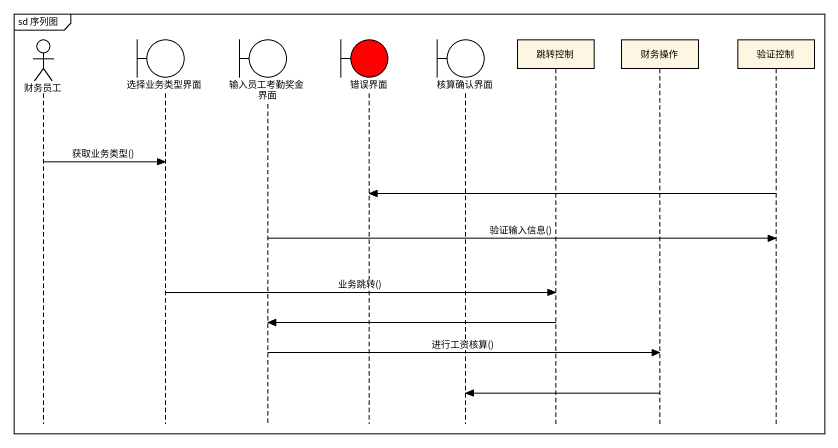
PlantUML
@startuml
mainframe sd 序列图
hide footbox
actor 财务员工
boundary 选择业务类型界面
boundary 输入员工考勤奖金界面
boundary 错误界面 #FF0000
boundary 核算确认界面
participant 跳转控制
participant 财务操作
participant 验证控制

财务员工 -> 选择业务类型界面 : 获取业务类型()
验证控制 -> 错误界面
输入员工考勤奖金界面 -> 验证控制 : 验证输入信息()
选择业务类型界面 -> 跳转控制 : 业务跳转()
跳转控制 -> 输入员工考勤奖金界面
输入员工考勤奖金界面 -> 财务操作 : 进行工资核算()
财务操作 -> 核算确认界面
@enduml
